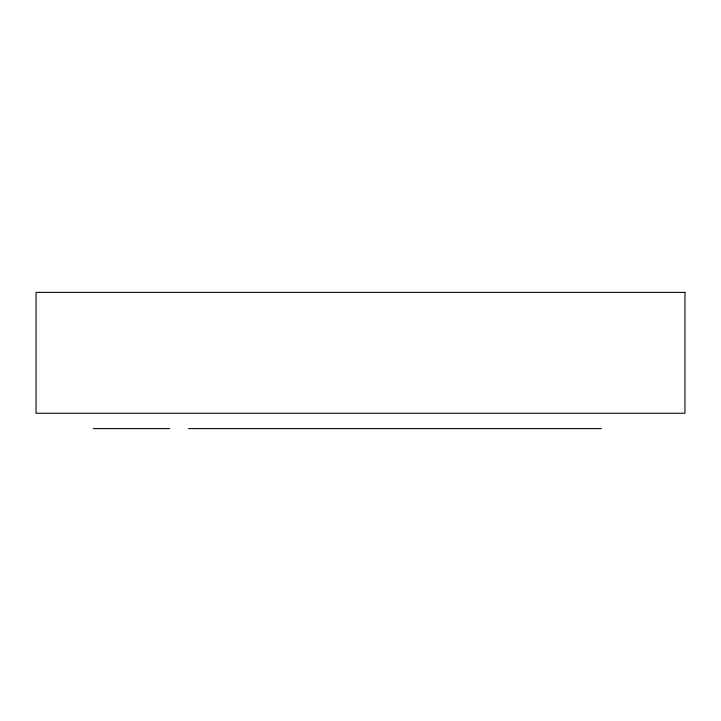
<?xml version="1.0" encoding="UTF-8"?>
<svg xmlns="http://www.w3.org/2000/svg" width="721" height="721" viewBox="0 0 721 721"><rect width="100%" height="100%" fill="white"/><g stroke="black" fill="none" stroke-linecap="round" stroke-linejoin="round"><path stroke-width="1.08" d="M93.252 428.607L169.669 428.607M188.587 428.607L601.287 428.607M684.95 292.393L36.05 292.393L36.05 413.259L684.95 413.259L684.95 292.393"/></g></svg>
